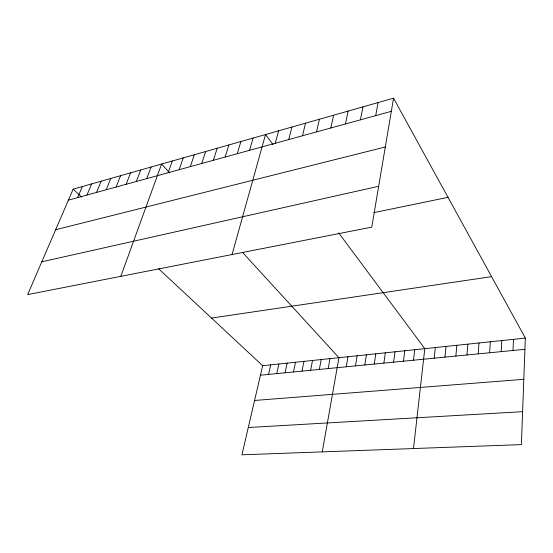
<?xml version="1.0" encoding="UTF-8"?>
<svg xmlns="http://www.w3.org/2000/svg" width="553" height="553" viewBox="0 0 553 553"><rect width="100%" height="100%" fill="white"/><g stroke="black" fill="none" stroke-linecap="round" stroke-linejoin="round"><path stroke-width="0.83" d="M393.542 98.192L371.775 227.138L27.65 294.604L73.141 189.154L393.542 98.192L525.35 338.097L521.375 444.612L241.917 454.808L262.668 365.706L158.421 268.592M512.977 350.478L513.495 339.348M501.212 351.632L501.82 340.572M489.619 352.766L490.317 341.782M478.2 353.885L478.988 342.971M466.953 354.985L467.831 344.146M455.872 356.07L456.833 345.3M444.958 357.134L446.001 346.441M434.202 358.192L435.322 347.561M413.499 448.545L424.801 348.666L338.719 232.931M413.464 360.217L414.729 349.724M403.462 361.199L404.796 350.768M393.598 362.167L395.001 351.798M383.872 363.114L385.337 352.814M374.277 364.054L375.805 353.816M364.807 364.98L366.404 354.805M355.468 365.892L357.127 355.779M346.254 366.798L347.968 356.74M322.268 451.877L338.934 357.687L242.622 252.521M375.694 115.632L378.079 102.582M328.192 368.568L330.017 358.627M319.337 369.432L321.217 359.554M310.599 370.289L312.528 360.466M360.411 119.835L362.948 106.874M301.973 371.132L303.95 361.365M293.456 371.969L295.489 362.256M345.452 123.955L348.141 111.077M285.051 372.791L287.125 363.134M330.818 127.978L333.646 115.197M276.749 373.6L278.871 363.998M268.551 374.402L270.721 364.856M316.489 131.918L319.454 119.227M302.463 135.775L305.553 123.174M288.728 139.556L291.943 127.038M275.27 143.255L278.601 130.826M232.06 254.525L265.53 134.531L273.037 144.63M249.541 150.333L253.094 138.063M237.244 153.72L240.894 141.527M225.175 157.038L228.921 144.927M213.34 160.294L217.17 148.259M201.727 163.488L205.647 151.536M190.322 166.626L194.331 154.75M179.137 169.702L183.216 157.902M168.147 172.723L172.308 160.999M120.817 276.334L161.594 164.041L169.736 172.937M146.766 178.605L151.066 167.034M136.363 181.467L140.732 169.965M126.139 184.28L130.57 172.847M116.095 187.045L120.582 175.688M106.224 189.755L110.773 178.474M96.526 192.423L101.123 181.211M86.987 195.05L91.639 183.9M77.614 197.628L82.314 186.548M68.392 200.165L391.324 111.333M55.639 229.73L385.303 146.994M41.8 261.797L378.667 186.278M373.793 212.642L448.013 197.338M211.536 318.072L491.582 276.638M262.668 365.706L525.35 338.097M260.456 375.197L524.928 349.309M254.574 400.469L523.809 379.31M248.276 427.517L522.599 411.674M73.141 189.154L81.685 197.11"/></g></svg>
